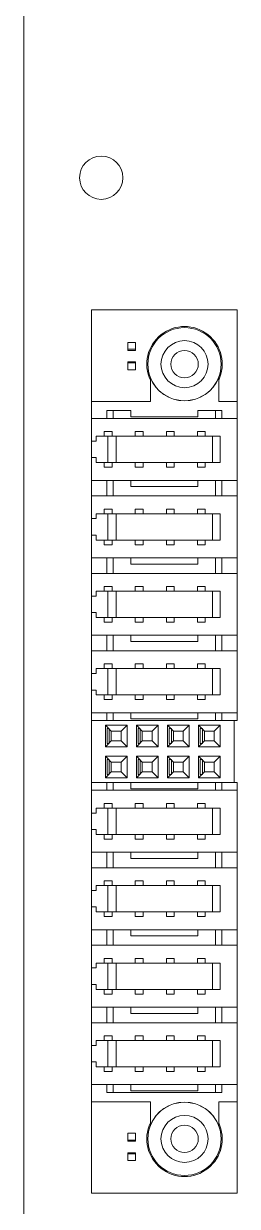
# Model space of a CAD drawing. Header units: millimetres. Extents: x -84 to 500, y -79 to 331.
# Drawn here: x 0 to 17.5, y 137 to 234 of the extents above; entities that cross this region are included whole.
import ezdxf
from ezdxf.lldxf.tags import DXFTag

# ---------------------------------------------------------------- set-up
doc = ezdxf.new("R2010")
doc.units = ezdxf.units.MM
tags = doc.linetypes.add('HIDDEN', pattern=[1.905, 1.27, -0.635]).pattern_tags.tags
tags[6:7] = [DXFTag(74, 4), DXFTag(75, 0), DXFTag(340, '0'), DXFTag(46, 1.0), DXFTag(50, 0.0), DXFTag(44, 0.0), DXFTag(45, 0.0)]
tags[4:5] = [DXFTag(74, 4), DXFTag(75, 0), DXFTag(340, '0'), DXFTag(46, 1.0), DXFTag(50, 0.0), DXFTag(44, 0.0), DXFTag(45, 0.0)]

msp = doc.modelspace()

# ---------------------------------------------------------------- linework, layer by layer
at = {"color": 7, "linetype": 'Continuous', "lineweight": 15}
for p, q in [((0, 276.35), (0, 0)), ((17.478, 210.51), (5.54, 210.51)), ((5.54, 203.017), (5.54, 210.51)), ((17.478, 203.017), (17.478, 210.51)), ((10.366, 204.956), (10.366, 203.017)), ((15.954, 203.017), (15.954, 204.956)), ((10.366, 203.017), (5.54, 203.017)), ((5.54, 145.613), (5.54, 203.017)), ((15.954, 203.017), (17.478, 203.017)), ((17.478, 176.855), (17.478, 203.017)), ((6.81, 201.62), (6.81, 202.255)), ((6.81, 202.255), (8.779, 202.255)), ((7.318, 202.255), (7.318, 201.62)), ((8.779, 202.255), (8.779, 201.747)), ((8.779, 201.747), (14.24, 201.747)), ((14.24, 201.747), (14.24, 202.255)), ((14.24, 202.255), (16.208, 202.255)), ((15.7, 201.62), (15.7, 202.255)), ((16.208, 202.255), (16.208, 201.62)), ((16.208, 201.62), (6.81, 201.62)), ((7.572, 200.16), (15.446, 200.16)), ((7.572, 198), (7.572, 200.16)), ((15.446, 200.16), (15.446, 198)), ((15.446, 198), (7.572, 198)), ((6.81, 195.27), (6.81, 196.54)), ((6.81, 196.54), (8.779, 196.54)), ((7.318, 196.54), (7.318, 195.27)), ((8.779, 196.54), (8.779, 196.032)), ((8.779, 196.032), (14.24, 196.032)), ((14.24, 196.032), (14.24, 196.54)), ((14.24, 196.54), (16.208, 196.54)), ((15.7, 195.27), (15.7, 196.54)), ((16.208, 196.54), (16.208, 195.27)), ((16.208, 195.27), (6.81, 195.27)), ((7.572, 193.81), (15.446, 193.81)), ((7.572, 191.65), (7.572, 193.81)), ((15.446, 193.81), (15.446, 191.65)), ((15.446, 191.65), (7.572, 191.65)), ((6.81, 188.92), (6.81, 190.19)), ((6.81, 190.19), (8.779, 190.19)), ((7.318, 190.19), (7.318, 188.92)), ((8.779, 190.19), (8.779, 189.682)), ((14.24, 189.682), (14.24, 190.19)), ((14.24, 190.19), (16.208, 190.19)), ((15.7, 188.92), (15.7, 190.19)), ((16.208, 190.19), (16.208, 188.92)), ((8.779, 189.682), (14.24, 189.682)), ((16.208, 188.92), (6.81, 188.92)), ((7.572, 187.459), (15.446, 187.459)), ((7.572, 185.3), (7.572, 187.459)), ((15.446, 187.459), (15.446, 185.3)), ((15.446, 185.3), (7.572, 185.3)), ((6.81, 182.57), (6.81, 183.84)), ((6.81, 183.84), (8.779, 183.84)), ((7.318, 183.84), (7.318, 182.57)), ((8.779, 183.84), (8.779, 183.332)), ((8.779, 183.332), (14.24, 183.332)), ((14.24, 183.332), (14.24, 183.84)), ((14.24, 183.84), (16.208, 183.84)), ((15.7, 182.57), (15.7, 183.84)), ((16.208, 183.84), (16.208, 182.57)), ((16.208, 182.57), (6.81, 182.57)), ((7.572, 178.951), (7.572, 181.109)), ((7.572, 181.109), (15.446, 181.109)), ((15.446, 181.109), (15.446, 178.951)), ((15.446, 178.951), (7.572, 178.951)), ((6.81, 176.855), (6.81, 177.49)), ((6.81, 177.49), (8.779, 177.49)), ((7.318, 177.49), (7.318, 176.855)), ((8.779, 177.49), (8.779, 176.982)), ((14.24, 176.982), (14.24, 177.49)), ((14.24, 177.49), (16.208, 177.49)), ((15.7, 176.855), (15.7, 177.49)), ((16.208, 177.49), (16.208, 176.855)), ((6.683, 174.696), (6.683, 176.474)), ((7.166, 175.991), (6.683, 176.474)), ((6.683, 176.474), (8.461, 176.474)), ((16.208, 176.855), (6.81, 176.855)), ((7.978, 175.991), (8.461, 176.474)), ((8.461, 176.474), (8.461, 174.696)), ((8.779, 176.982), (14.24, 176.982)), ((9.706, 175.991), (9.223, 176.474)), ((9.223, 176.474), (11.001, 176.474)), ((9.223, 174.696), (9.223, 176.474)), ((10.518, 175.991), (11.001, 176.474)), ((11.001, 176.474), (11.001, 174.696)), ((11.763, 174.696), (11.763, 176.474)), ((12.246, 175.991), (11.763, 176.474)), ((11.763, 176.474), (13.541, 176.474)), ((13.058, 175.991), (13.541, 176.474)), ((13.541, 176.474), (13.541, 174.696)), ((14.786, 175.991), (14.303, 176.474)), ((14.303, 176.474), (16.081, 176.474)), ((14.303, 174.696), (14.303, 176.474)), ((15.598, 175.991), (16.081, 176.474)), ((16.081, 176.474), (16.081, 174.696)), ((17.478, 176.855), (17.224, 176.855)), ((17.224, 171.775), (17.224, 176.855)), ((7.166, 175.991), (7.166, 175.179)), ((7.978, 175.991), (7.166, 175.991)), ((7.978, 175.179), (7.978, 175.991)), ((10.518, 175.991), (9.706, 175.991)), ((9.706, 175.991), (9.706, 175.179)), ((10.518, 175.179), (10.518, 175.991)), ((12.246, 175.991), (12.246, 175.179)), ((13.058, 175.991), (12.246, 175.991)), ((13.058, 175.179), (13.058, 175.991)), ((15.598, 175.991), (14.786, 175.991)), ((14.786, 175.991), (14.786, 175.179)), ((15.598, 175.179), (15.598, 175.991)), ((7.166, 175.179), (6.683, 174.696)), ((8.461, 174.696), (6.683, 174.696)), ((7.166, 175.179), (7.978, 175.179)), ((8.461, 174.696), (7.978, 175.179)), ((9.706, 175.179), (9.223, 174.696)), ((11.001, 174.696), (9.223, 174.696)), ((9.706, 175.179), (10.518, 175.179)), ((11.001, 174.696), (10.518, 175.179)), ((12.246, 175.179), (11.763, 174.696)), ((13.541, 174.696), (11.763, 174.696)), ((12.246, 175.179), (13.058, 175.179)), ((13.541, 174.696), (13.058, 175.179)), ((14.786, 175.179), (14.303, 174.696)), ((16.081, 174.696), (14.303, 174.696)), ((14.786, 175.179), (15.598, 175.179)), ((16.081, 174.696), (15.598, 175.179)), ((6.683, 172.156), (6.683, 173.934)), ((7.166, 173.451), (6.683, 173.934)), ((6.683, 173.934), (8.461, 173.934)), ((7.978, 173.451), (8.461, 173.934)), ((8.461, 173.934), (8.461, 172.156)), ((9.706, 173.451), (9.223, 173.934)), ((9.223, 173.934), (11.001, 173.934)), ((9.223, 172.156), (9.223, 173.934)), ((10.518, 173.451), (11.001, 173.934)), ((11.001, 173.934), (11.001, 172.156)), ((12.246, 173.451), (11.763, 173.934)), ((11.763, 173.934), (13.541, 173.934)), ((11.763, 172.156), (11.763, 173.934)), ((13.058, 173.451), (13.541, 173.934)), ((13.541, 173.934), (13.541, 172.156)), ((14.786, 173.451), (14.303, 173.934)), ((14.303, 173.934), (16.081, 173.934)), ((14.303, 172.156), (14.303, 173.934)), ((15.598, 173.451), (16.081, 173.934)), ((16.081, 173.934), (16.081, 172.156)), ((7.166, 172.639), (6.683, 172.156)), ((7.166, 173.451), (7.166, 172.639)), ((7.978, 173.451), (7.166, 173.451)), ((7.166, 172.639), (7.978, 172.639)), ((7.978, 172.639), (7.978, 173.451)), ((8.461, 172.156), (7.978, 172.639)), ((9.706, 172.639), (9.223, 172.156)), ((10.518, 173.451), (9.706, 173.451)), ((9.706, 173.451), (9.706, 172.639)), ((9.706, 172.639), (10.518, 172.639)), ((10.518, 172.639), (10.518, 173.451)), ((11.001, 172.156), (10.518, 172.639)), ((12.246, 172.639), (11.763, 172.156)), ((13.058, 173.451), (12.246, 173.451)), ((12.246, 173.451), (12.246, 172.639)), ((12.246, 172.639), (13.058, 172.639)), ((13.058, 172.639), (13.058, 173.451)), ((13.541, 172.156), (13.058, 172.639)), ((14.786, 172.639), (14.303, 172.156)), ((15.598, 173.451), (14.786, 173.451)), ((14.786, 173.451), (14.786, 172.639)), ((14.786, 172.639), (15.598, 172.639)), ((15.598, 172.639), (15.598, 173.451)), ((16.081, 172.156), (15.598, 172.639)), ((8.461, 172.156), (6.683, 172.156)), ((6.81, 171.14), (6.81, 171.775)), ((6.81, 171.775), (8.779, 171.775)), ((7.318, 171.775), (7.318, 171.14)), ((8.779, 171.775), (8.779, 171.267)), ((11.001, 172.156), (9.223, 172.156)), ((13.541, 172.156), (11.763, 172.156)), ((14.24, 171.775), (16.208, 171.775)), ((14.24, 171.267), (14.24, 171.775)), ((16.081, 172.156), (14.303, 172.156)), ((15.7, 171.14), (15.7, 171.775)), ((16.208, 171.775), (16.208, 171.14)), ((17.478, 171.775), (17.224, 171.775)), ((17.478, 145.613), (17.478, 171.775)), ((16.208, 171.14), (6.81, 171.14)), ((8.779, 171.267), (14.24, 171.267)), ((7.572, 167.52), (7.572, 169.679)), ((7.572, 169.679), (15.446, 169.679)), ((15.446, 169.679), (15.446, 167.52)), ((15.446, 167.52), (7.572, 167.52)), ((6.81, 164.79), (6.81, 166.06)), ((6.81, 166.06), (8.779, 166.06)), ((7.318, 166.06), (7.318, 164.79)), ((8.779, 166.06), (8.779, 165.552)), ((14.24, 166.06), (16.208, 166.06)), ((14.24, 165.552), (14.24, 166.06)), ((15.7, 164.79), (15.7, 166.06)), ((16.208, 166.06), (16.208, 164.79)), ((8.779, 165.552), (14.24, 165.552)), ((16.208, 164.79), (6.81, 164.79)), ((7.572, 161.171), (7.572, 163.329)), ((7.572, 163.329), (15.446, 163.329)), ((15.446, 163.329), (15.446, 161.171)), ((15.446, 161.171), (7.572, 161.171)), ((6.81, 158.44), (6.81, 159.71)), ((6.81, 159.71), (8.779, 159.71)), ((7.318, 159.71), (7.318, 158.44)), ((8.779, 159.71), (8.779, 159.202)), ((8.779, 159.202), (14.24, 159.202)), ((14.24, 159.202), (14.24, 159.71)), ((14.24, 159.71), (16.208, 159.71)), ((15.7, 158.44), (15.7, 159.71)), ((16.208, 159.71), (16.208, 158.44)), ((16.208, 158.44), (6.81, 158.44)), ((7.572, 154.821), (7.572, 156.98)), ((7.572, 156.98), (15.446, 156.98)), ((15.446, 156.98), (15.446, 154.821)), ((15.446, 154.821), (7.572, 154.821)), ((6.81, 152.09), (6.81, 153.36)), ((6.81, 153.36), (8.779, 153.36)), ((7.318, 153.36), (7.318, 152.09)), ((8.779, 153.36), (8.779, 152.852)), ((14.24, 153.36), (16.208, 153.36)), ((14.24, 152.852), (14.24, 153.36)), ((15.7, 152.09), (15.7, 153.36)), ((16.208, 153.36), (16.208, 152.09)), ((8.779, 152.852), (14.24, 152.852)), ((16.208, 152.09), (6.81, 152.09)), ((7.572, 150.63), (15.446, 150.63)), ((7.572, 148.47), (7.572, 150.63)), ((15.446, 150.63), (15.446, 148.47)), ((15.446, 148.47), (7.572, 148.47)), ((6.81, 146.375), (6.81, 147.01)), ((6.81, 147.01), (8.779, 147.01)), ((7.318, 147.01), (7.318, 146.375)), ((8.779, 147.01), (8.779, 146.502)), ((8.779, 146.502), (14.24, 146.502)), ((14.24, 146.502), (14.24, 147.01)), ((14.24, 147.01), (16.208, 147.01)), ((15.7, 146.375), (15.7, 147.01)), ((16.208, 147.01), (16.208, 146.375)), ((5.54, 145.613), (10.366, 145.613)), ((5.54, 138.12), (5.54, 145.613)), ((16.208, 146.375), (6.81, 146.375)), ((10.366, 145.613), (10.366, 143.674)), ((15.954, 143.674), (15.954, 145.613)), ((17.478, 145.613), (15.954, 145.613)), ((17.478, 138.12), (17.478, 145.613)), ((5.54, 138.12), (17.478, 138.12))]:
    msp.add_line(p, q, dxfattribs=at)
at = {"color": 7, "linetype": 'HIDDEN', "lineweight": 0}
for p, q in [((8.525, 207.196), (8.525, 207.843)), ((8.525, 207.843), (9.16, 207.843)), ((9.16, 207.196), (9.16, 207.843)), ((8.525, 207.284), (9.16, 207.284)), ((9.16, 207.196), (8.525, 207.196)), ((8.525, 206.255), (9.16, 206.255)), ((8.525, 205.608), (8.525, 206.255)), ((8.525, 206.167), (9.16, 206.167)), ((9.16, 205.608), (8.525, 205.608)), ((9.16, 205.608), (9.16, 206.255)), ((5.54, 201.62), (6.81, 201.62)), ((16.208, 201.62), (17.478, 201.62)), ((5.921, 199.753), (5.54, 199.753)), ((6.874, 200.16), (5.921, 200.16)), ((5.921, 200.16), (5.921, 199.753)), ((6.594, 200.16), (6.594, 200.541)), ((7.229, 200.541), (6.594, 200.541)), ((7.572, 200.16), (6.874, 200.16)), ((6.874, 198), (6.874, 200.16)), ((7.229, 200.541), (7.229, 200.16)), ((9.769, 200.541), (9.134, 200.541)), ((9.134, 200.16), (9.134, 200.541)), ((9.769, 200.541), (9.769, 200.16)), ((12.309, 200.541), (11.674, 200.541)), ((11.674, 200.16), (11.674, 200.541)), ((12.309, 200.541), (12.309, 200.16)), ((14.849, 200.541), (14.214, 200.541)), ((14.214, 200.16), (14.214, 200.541)), ((14.849, 200.541), (14.849, 200.16)), ((16.081, 200.16), (15.446, 200.16)), ((16.081, 200.16), (16.081, 198)), ((5.54, 198.407), (5.921, 198.407)), ((5.921, 198.407), (5.921, 198)), ((5.921, 198), (6.874, 198)), ((6.594, 197.619), (6.594, 198)), ((7.572, 198), (6.874, 198)), ((7.229, 198), (7.229, 197.619)), ((9.134, 197.619), (9.134, 198)), ((9.769, 198), (9.769, 197.619)), ((11.674, 197.619), (11.674, 198)), ((12.309, 198), (12.309, 197.619)), ((14.214, 197.619), (14.214, 198)), ((14.849, 198), (14.849, 197.619)), ((15.446, 198), (16.081, 198)), ((7.229, 197.619), (6.594, 197.619)), ((9.769, 197.619), (9.134, 197.619)), ((12.309, 197.619), (11.674, 197.619)), ((14.849, 197.619), (14.214, 197.619)), ((6.81, 196.54), (5.54, 196.54)), ((14.24, 196.54), (8.779, 196.54)), ((17.478, 196.54), (16.208, 196.54)), ((5.54, 195.27), (6.81, 195.27)), ((16.208, 195.27), (17.478, 195.27)), ((7.229, 194.19), (6.594, 194.19)), ((6.594, 193.81), (6.594, 194.19)), ((7.229, 194.19), (7.229, 193.81)), ((9.134, 193.81), (9.134, 194.19)), ((9.769, 194.19), (9.134, 194.19)), ((9.769, 194.19), (9.769, 193.81)), ((11.674, 193.81), (11.674, 194.19)), ((12.309, 194.19), (11.674, 194.19)), ((12.309, 194.19), (12.309, 193.81)), ((14.849, 194.19), (14.214, 194.19)), ((14.214, 193.81), (14.214, 194.19)), ((14.849, 194.19), (14.849, 193.81)), ((5.921, 193.403), (5.54, 193.403)), ((6.874, 193.81), (5.921, 193.81)), ((5.921, 193.81), (5.921, 193.403)), ((6.874, 191.65), (6.874, 193.81)), ((7.572, 193.81), (6.874, 193.81)), ((16.081, 193.81), (15.446, 193.81)), ((16.081, 193.81), (16.081, 191.65)), ((5.54, 192.057), (5.921, 192.057)), ((5.921, 192.057), (5.921, 191.65)), ((5.921, 191.65), (6.874, 191.65)), ((6.594, 191.269), (6.594, 191.65)), ((7.229, 191.269), (6.594, 191.269)), ((7.572, 191.65), (6.874, 191.65)), ((7.229, 191.65), (7.229, 191.269)), ((9.134, 191.269), (9.134, 191.65)), ((9.769, 191.269), (9.134, 191.269)), ((9.769, 191.65), (9.769, 191.269)), ((11.674, 191.269), (11.674, 191.65)), ((12.309, 191.269), (11.674, 191.269)), ((12.309, 191.65), (12.309, 191.269)), ((14.214, 191.269), (14.214, 191.65)), ((14.849, 191.269), (14.214, 191.269)), ((14.849, 191.65), (14.849, 191.269)), ((15.446, 191.65), (16.081, 191.65)), ((6.81, 190.19), (5.54, 190.19)), ((14.24, 190.19), (8.779, 190.19)), ((17.478, 190.19), (16.208, 190.19)), ((5.54, 188.92), (6.81, 188.92)), ((16.208, 188.92), (17.478, 188.92)), ((5.921, 187.459), (5.921, 187.053)), ((6.874, 187.459), (5.921, 187.459)), ((7.229, 187.84), (6.594, 187.84)), ((6.594, 187.459), (6.594, 187.84)), ((7.572, 187.459), (6.874, 187.459)), ((6.874, 185.3), (6.874, 187.459)), ((7.229, 187.84), (7.229, 187.459)), ((9.769, 187.84), (9.134, 187.84)), ((9.134, 187.459), (9.134, 187.84)), ((9.769, 187.84), (9.769, 187.459)), ((11.674, 187.459), (11.674, 187.84)), ((12.309, 187.84), (11.674, 187.84)), ((12.309, 187.84), (12.309, 187.459)), ((14.214, 187.459), (14.214, 187.84)), ((14.849, 187.84), (14.214, 187.84)), ((14.849, 187.84), (14.849, 187.459)), ((16.081, 187.459), (15.446, 187.459)), ((16.081, 187.459), (16.081, 185.3)), ((5.921, 187.053), (5.54, 187.053)), ((5.54, 185.707), (5.921, 185.707)), ((5.921, 185.707), (5.921, 185.3)), ((5.921, 185.3), (6.874, 185.3)), ((6.594, 184.919), (6.594, 185.3)), ((7.572, 185.3), (6.874, 185.3)), ((7.229, 185.3), (7.229, 184.919)), ((9.134, 184.919), (9.134, 185.3)), ((9.769, 185.3), (9.769, 184.919)), ((11.674, 184.919), (11.674, 185.3)), ((12.309, 185.3), (12.309, 184.919)), ((14.214, 184.919), (14.214, 185.3)), ((14.849, 185.3), (14.849, 184.919)), ((15.446, 185.3), (16.081, 185.3)), ((7.229, 184.919), (6.594, 184.919)), ((9.769, 184.919), (9.134, 184.919)), ((12.309, 184.919), (11.674, 184.919)), ((14.849, 184.919), (14.214, 184.919)), ((6.81, 183.84), (5.54, 183.84)), ((14.24, 183.84), (8.779, 183.84)), ((17.478, 183.84), (16.208, 183.84)), ((5.54, 182.57), (6.81, 182.57)), ((16.208, 182.57), (17.478, 182.57)), ((6.594, 181.109), (6.594, 181.49)), ((7.229, 181.49), (6.594, 181.49)), ((7.229, 181.49), (7.229, 181.109)), ((9.134, 181.109), (9.134, 181.49)), ((9.769, 181.49), (9.134, 181.49)), ((9.769, 181.49), (9.769, 181.109)), ((12.309, 181.49), (11.674, 181.49)), ((11.674, 181.109), (11.674, 181.49)), ((12.309, 181.49), (12.309, 181.109)), ((14.849, 181.49), (14.214, 181.49)), ((14.214, 181.109), (14.214, 181.49)), ((14.849, 181.49), (14.849, 181.109)), ((5.921, 180.703), (5.54, 180.703)), ((5.921, 181.109), (5.921, 180.703)), ((6.874, 181.109), (5.921, 181.109)), ((6.874, 178.951), (6.874, 181.109)), ((7.572, 181.109), (6.874, 181.109)), ((16.081, 181.109), (15.446, 181.109)), ((16.081, 181.109), (16.081, 178.951)), ((5.54, 179.357), (5.921, 179.357)), ((5.921, 179.357), (5.921, 178.951)), ((5.921, 178.951), (6.874, 178.951)), ((6.594, 178.57), (6.594, 178.951)), ((7.229, 178.57), (6.594, 178.57)), ((7.572, 178.951), (6.874, 178.951)), ((7.229, 178.951), (7.229, 178.57)), ((9.134, 178.57), (9.134, 178.951)), ((9.769, 178.57), (9.134, 178.57)), ((9.769, 178.951), (9.769, 178.57)), ((11.674, 178.57), (11.674, 178.951)), ((12.309, 178.57), (11.674, 178.57)), ((12.309, 178.951), (12.309, 178.57)), ((14.214, 178.57), (14.214, 178.951)), ((14.849, 178.57), (14.214, 178.57)), ((14.849, 178.951), (14.849, 178.57)), ((15.446, 178.951), (16.081, 178.951)), ((6.81, 177.49), (5.54, 177.49)), ((14.24, 177.49), (8.779, 177.49)), ((17.478, 177.49), (16.208, 177.49)), ((5.54, 176.855), (6.81, 176.855)), ((16.208, 176.855), (17.224, 176.855)), ((7.001, 176.207), (6.823, 176.207)), ((6.823, 176.207), (6.823, 174.963)), ((7.001, 176.207), (7.001, 174.963)), ((9.541, 176.207), (9.363, 176.207)), ((9.363, 176.207), (9.363, 174.963)), ((9.541, 176.207), (9.541, 174.963)), ((12.081, 176.207), (11.903, 176.207)), ((11.903, 176.207), (11.903, 174.963)), ((12.081, 176.207), (12.081, 174.963)), ((14.621, 176.207), (14.443, 176.207)), ((14.443, 176.207), (14.443, 174.963)), ((14.621, 176.207), (14.621, 174.963)), ((7.001, 174.963), (6.823, 174.963)), ((9.541, 174.963), (9.363, 174.963)), ((12.081, 174.963), (11.903, 174.963)), ((14.621, 174.963), (14.443, 174.963)), ((7.001, 173.667), (6.823, 173.667)), ((6.823, 173.667), (6.823, 172.423)), ((7.001, 173.667), (7.001, 172.423)), ((9.541, 173.667), (9.363, 173.667)), ((9.363, 173.667), (9.363, 172.423)), ((9.541, 173.667), (9.541, 172.423)), ((12.081, 173.667), (11.903, 173.667)), ((11.903, 173.667), (11.903, 172.423)), ((12.081, 173.667), (12.081, 172.423)), ((14.621, 173.667), (14.443, 173.667)), ((14.443, 173.667), (14.443, 172.423)), ((14.621, 173.667), (14.621, 172.423)), ((6.81, 171.775), (5.54, 171.775)), ((7.001, 172.423), (6.823, 172.423)), ((14.24, 171.775), (8.779, 171.775)), ((9.541, 172.423), (9.363, 172.423)), ((12.081, 172.423), (11.903, 172.423)), ((14.621, 172.423), (14.443, 172.423)), ((17.224, 171.775), (16.208, 171.775)), ((5.54, 171.14), (6.81, 171.14)), ((16.208, 171.14), (17.478, 171.14)), ((6.874, 169.679), (5.921, 169.679)), ((5.921, 169.679), (5.921, 169.273)), ((7.229, 170.06), (6.594, 170.06)), ((6.594, 169.679), (6.594, 170.06)), ((6.874, 167.52), (6.874, 169.679)), ((7.572, 169.679), (6.874, 169.679)), ((7.229, 170.06), (7.229, 169.679)), ((9.769, 170.06), (9.134, 170.06)), ((9.134, 169.679), (9.134, 170.06)), ((9.769, 170.06), (9.769, 169.679)), ((12.309, 170.06), (11.674, 170.06)), ((11.674, 169.679), (11.674, 170.06)), ((12.309, 170.06), (12.309, 169.679)), ((14.849, 170.06), (14.214, 170.06)), ((14.214, 169.679), (14.214, 170.06)), ((14.849, 170.06), (14.849, 169.679)), ((16.081, 169.679), (15.446, 169.679)), ((16.081, 169.679), (16.081, 167.52)), ((5.921, 169.273), (5.54, 169.273)), ((5.54, 167.927), (5.921, 167.927)), ((5.921, 167.927), (5.921, 167.52)), ((5.921, 167.52), (6.874, 167.52)), ((6.594, 167.139), (6.594, 167.52)), ((7.229, 167.139), (6.594, 167.139)), ((7.572, 167.52), (6.874, 167.52)), ((7.229, 167.52), (7.229, 167.139)), ((9.134, 167.139), (9.134, 167.52)), ((9.769, 167.139), (9.134, 167.139)), ((9.769, 167.52), (9.769, 167.139)), ((11.674, 167.139), (11.674, 167.52)), ((12.309, 167.139), (11.674, 167.139)), ((12.309, 167.52), (12.309, 167.139)), ((14.214, 167.139), (14.214, 167.52)), ((14.849, 167.139), (14.214, 167.139)), ((14.849, 167.52), (14.849, 167.139)), ((15.446, 167.52), (16.081, 167.52)), ((6.81, 166.06), (5.54, 166.06)), ((14.24, 166.06), (8.779, 166.06)), ((17.478, 166.06), (16.208, 166.06)), ((5.54, 164.79), (6.81, 164.79)), ((16.208, 164.79), (17.478, 164.79)), ((5.921, 162.923), (5.54, 162.923)), ((6.874, 163.329), (5.921, 163.329)), ((5.921, 163.329), (5.921, 162.923)), ((7.229, 163.71), (6.594, 163.71)), ((6.594, 163.329), (6.594, 163.71)), ((6.874, 161.171), (6.874, 163.329)), ((7.572, 163.329), (6.874, 163.329)), ((7.229, 163.71), (7.229, 163.329)), ((9.769, 163.71), (9.134, 163.71)), ((9.134, 163.329), (9.134, 163.71)), ((9.769, 163.71), (9.769, 163.329)), ((12.309, 163.71), (11.674, 163.71)), ((11.674, 163.329), (11.674, 163.71)), ((12.309, 163.71), (12.309, 163.329)), ((14.214, 163.329), (14.214, 163.71)), ((14.849, 163.71), (14.214, 163.71)), ((14.849, 163.71), (14.849, 163.329)), ((16.081, 163.329), (15.446, 163.329)), ((16.081, 163.329), (16.081, 161.171)), ((5.54, 161.577), (5.921, 161.577)), ((5.921, 161.577), (5.921, 161.171)), ((5.921, 161.171), (6.874, 161.171)), ((6.594, 160.79), (6.594, 161.171)), ((7.572, 161.171), (6.874, 161.171)), ((7.229, 161.171), (7.229, 160.79)), ((9.134, 160.79), (9.134, 161.171)), ((9.769, 161.171), (9.769, 160.79)), ((11.674, 160.79), (11.674, 161.171)), ((12.309, 161.171), (12.309, 160.79)), ((14.214, 160.79), (14.214, 161.171)), ((14.849, 161.171), (14.849, 160.79)), ((15.446, 161.171), (16.081, 161.171)), ((7.229, 160.79), (6.594, 160.79)), ((9.769, 160.79), (9.134, 160.79)), ((12.309, 160.79), (11.674, 160.79)), ((14.849, 160.79), (14.214, 160.79)), ((6.81, 159.71), (5.54, 159.71)), ((14.24, 159.71), (8.779, 159.71)), ((17.478, 159.71), (16.208, 159.71)), ((5.54, 158.44), (6.81, 158.44)), ((16.208, 158.44), (17.478, 158.44)), ((6.594, 156.98), (6.594, 157.361)), ((7.229, 157.361), (6.594, 157.361)), ((7.229, 157.361), (7.229, 156.98)), ((9.134, 156.98), (9.134, 157.361)), ((9.769, 157.361), (9.134, 157.361)), ((9.769, 157.361), (9.769, 156.98)), ((11.674, 156.98), (11.674, 157.361)), ((12.309, 157.361), (11.674, 157.361)), ((12.309, 157.361), (12.309, 156.98)), ((14.214, 156.98), (14.214, 157.361)), ((14.849, 157.361), (14.214, 157.361)), ((14.849, 157.361), (14.849, 156.98)), ((5.921, 156.573), (5.54, 156.573)), ((5.921, 156.98), (5.921, 156.573)), ((6.874, 156.98), (5.921, 156.98)), ((6.874, 154.821), (6.874, 156.98)), ((7.572, 156.98), (6.874, 156.98)), ((16.081, 156.98), (15.446, 156.98)), ((16.081, 156.98), (16.081, 154.821)), ((5.54, 155.227), (5.921, 155.227)), ((5.921, 155.227), (5.921, 154.821)), ((5.921, 154.821), (6.874, 154.821)), ((6.594, 154.44), (6.594, 154.821)), ((7.229, 154.44), (6.594, 154.44)), ((7.572, 154.821), (6.874, 154.821)), ((7.229, 154.821), (7.229, 154.44)), ((9.134, 154.44), (9.134, 154.821)), ((9.769, 154.44), (9.134, 154.44)), ((9.769, 154.821), (9.769, 154.44)), ((11.674, 154.44), (11.674, 154.821)), ((12.309, 154.44), (11.674, 154.44)), ((12.309, 154.821), (12.309, 154.44)), ((14.214, 154.44), (14.214, 154.821)), ((14.849, 154.44), (14.214, 154.44)), ((14.849, 154.821), (14.849, 154.44)), ((15.446, 154.821), (16.081, 154.821)), ((6.81, 153.36), (5.54, 153.36)), ((14.24, 153.36), (8.779, 153.36)), ((17.478, 153.36), (16.208, 153.36)), ((5.54, 152.09), (6.81, 152.09)), ((16.208, 152.09), (17.478, 152.09)), ((5.921, 150.63), (5.921, 150.223)), ((6.874, 150.63), (5.921, 150.63)), ((7.229, 151.011), (6.594, 151.011)), ((6.594, 150.63), (6.594, 151.011)), ((7.572, 150.63), (6.874, 150.63)), ((6.874, 148.47), (6.874, 150.63)), ((7.229, 151.011), (7.229, 150.63)), ((9.769, 151.011), (9.134, 151.011)), ((9.134, 150.63), (9.134, 151.011)), ((9.769, 151.011), (9.769, 150.63)), ((12.309, 151.011), (11.674, 151.011)), ((11.674, 150.63), (11.674, 151.011)), ((12.309, 151.011), (12.309, 150.63)), ((14.214, 150.63), (14.214, 151.011)), ((14.849, 151.011), (14.214, 151.011)), ((14.849, 151.011), (14.849, 150.63)), ((16.081, 150.63), (15.446, 150.63)), ((16.081, 150.63), (16.081, 148.47)), ((5.921, 150.223), (5.54, 150.223)), ((5.54, 148.877), (5.921, 148.877)), ((5.921, 148.877), (5.921, 148.47)), ((5.921, 148.47), (6.874, 148.47)), ((6.594, 148.089), (6.594, 148.47)), ((7.572, 148.47), (6.874, 148.47)), ((7.229, 148.47), (7.229, 148.089)), ((9.134, 148.089), (9.134, 148.47)), ((9.769, 148.47), (9.769, 148.089)), ((11.674, 148.089), (11.674, 148.47)), ((12.309, 148.47), (12.309, 148.089)), ((14.214, 148.089), (14.214, 148.47)), ((14.849, 148.47), (14.849, 148.089)), ((15.446, 148.47), (16.081, 148.47)), ((7.229, 148.089), (6.594, 148.089)), ((9.769, 148.089), (9.134, 148.089)), ((12.309, 148.089), (11.674, 148.089)), ((14.849, 148.089), (14.214, 148.089)), ((6.81, 147.01), (5.54, 147.01)), ((14.24, 147.01), (8.779, 147.01)), ((17.478, 147.01), (16.208, 147.01)), ((8.525, 143.022), (9.16, 143.022)), ((8.525, 142.375), (8.525, 143.022)), ((9.16, 142.375), (9.16, 143.022)), ((8.525, 142.463), (9.16, 142.463)), ((9.16, 142.375), (8.525, 142.375)), ((8.525, 141.434), (9.16, 141.434)), ((8.525, 140.787), (8.525, 141.434)), ((8.525, 141.346), (9.16, 141.346)), ((9.16, 140.787), (8.525, 140.787)), ((9.16, 140.787), (9.16, 141.434))]:
    msp.add_line(p, q, dxfattribs=at)
at = {"color": 7, "linetype": 'Continuous', "lineweight": 15}
for centre, radius in [((6.35, 221.35), 1.775), ((13.16, 206.065), 1.927), ((13.16, 206.065), 1.125), ((13.16, 142.565), 1.927), ((13.16, 142.565), 1.125)]:
    msp.add_circle(centre, radius, dxfattribs=at)
for centre, radius, start, end in [((13.16, 206.065), 3.086, 334.87044, 205.12956), ((13.16, 206.065), 2.997, 90, 270), ((13.16, 206.065), 2.997, 270, 90), ((13.16, 206.065), 3.006, 201.649, 338.351), ((13.16, 142.565), 2.997, 90, 270), ((13.16, 142.565), 3.006, 21.649, 158.351), ((13.16, 142.565), 2.997, 270, 90), ((13.16, 142.565), 3.086, 154.87044, 25.12956)]:
    msp.add_arc(centre, radius, start, end, dxfattribs=at)

doc.saveas('drawing.dxf')
